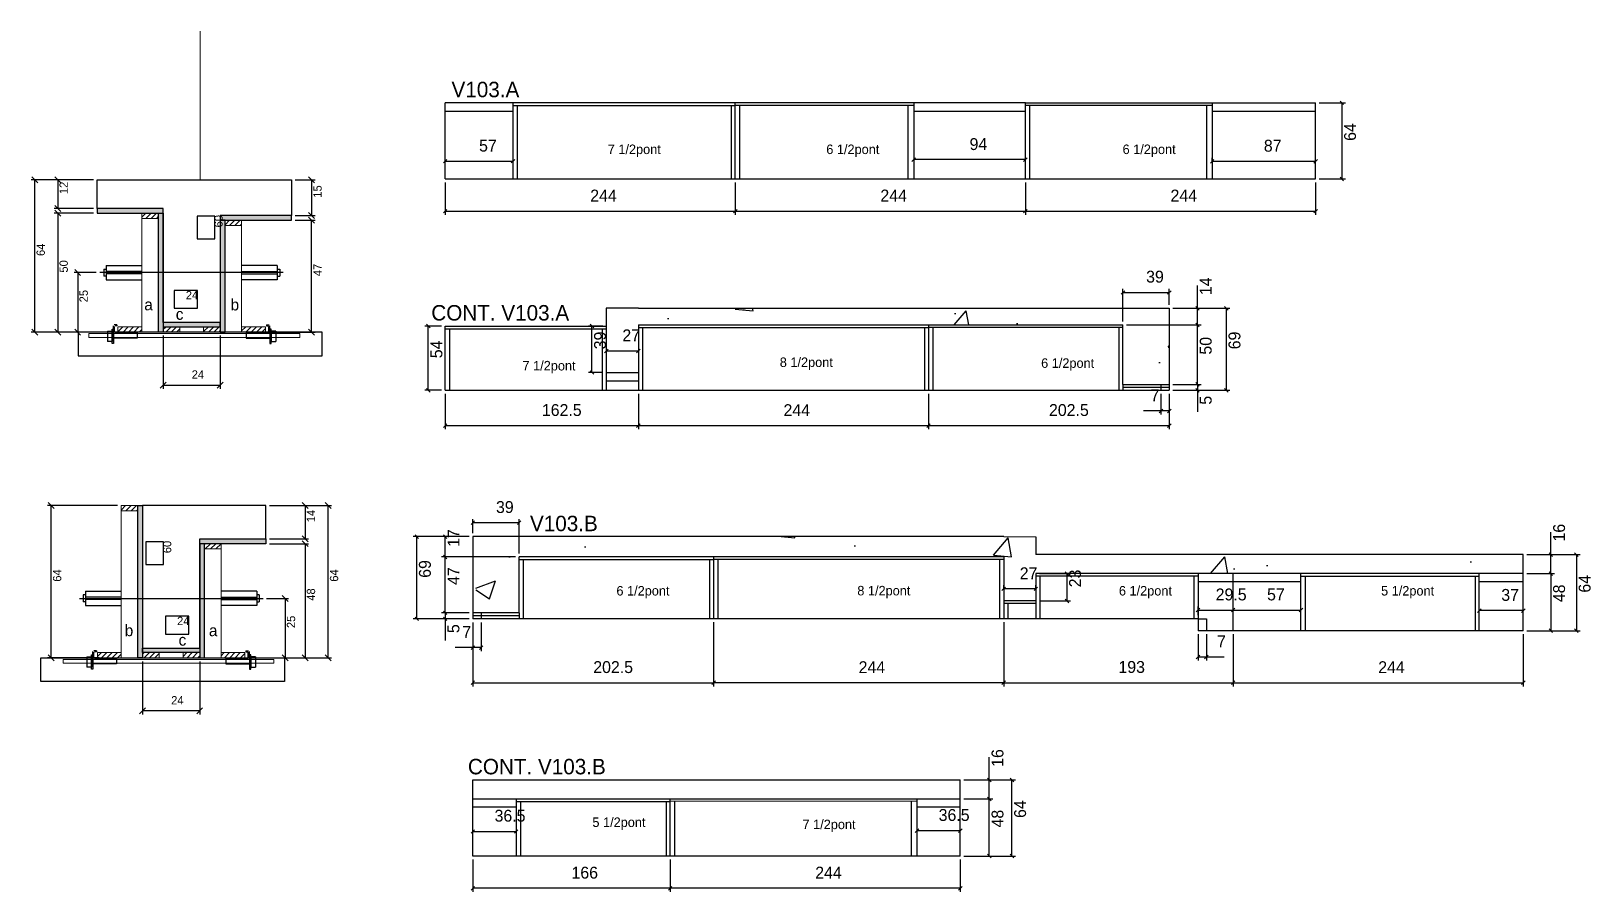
# Model space of a CAD drawing. Header units: metres. Extents: x 127 to 1438, y 15049 to 15773.
import ezdxf

# ---------------------------------------------------------------- set-up
doc = ezdxf.new("R2010")
doc.units = ezdxf.units.M
for name, color, linetype in [('00 - FELIPE', 7, 'Continuous'), ('barrote', 7, 'Continuous'), ('CONCRETO', 7, 'Continuous'), ('COTA', 7, 'Continuous'), ('Cota Seção (2x)', 7, 'Continuous'), ('detalhes', 7, 'Continuous'), ('Hachura', 7, 'Continuous'), ('Madeira', 7, 'Continuous'), ('Painéis', 7, 'Continuous'), ('presilha', 7, 'Continuous'), ('SARR_2.2x7', 7, 'Continuous'), ('SARR_3.5x7', 7, 'Continuous'), ('SARR_EDITAR', 7, 'Continuous'), ('SCO-___-LAJ', 7, 'Continuous'), ('TENSOR', 7, 'Continuous'), ('texto', 7, 'Continuous'), ('Texto Seção', 7, 'Continuous')]:
    doc.layers.add(name, color=color, linetype=linetype)

msp = doc.modelspace()

# ---------------------------------------------------------------- hatches: boundary and pattern name
at = {"layer": 'COTA'}
h = msp.add_hatch(dxfattribs=at)
h.set_pattern_fill('AR-CONC')
h.paths.add_polyline_path([(610.4, 15539.8), (610.4, 15485.8), (637.4, 15485.8), (637.4, 15525.8), (1044.9, 15525.8), (1044.9, 15475.8), (1083.9, 15475.8), (1083.9, 15539.8), (637.4, 15539.8), (610.4, 15539.8)])
h = msp.add_hatch(dxfattribs=at)
h.set_pattern_fill('AR-CONC')
h.paths.add_polyline_path([(539.6, 15330.6), (944.6, 15330.6), (944.6, 15293.6), (971.6, 15293.6), (971.6, 15316.6), (1381.6, 15316.6), (1381.6, 15332.6), (971.6, 15332.6), (971.6, 15347.6), (944.6, 15347.7), (500.6, 15347.7), (500.6, 15283.6), (539.6, 15283.6), (539.6, 15330.6)])
at = {"layer": 'Hachura'}
h = msp.add_hatch(color=7, dxfattribs=at)
h.dxf.hatch_style = 1
h.paths.add_polyline_path([(237.7, 15619.8), (237.7, 15623.8), (182.1, 15623.8), (182.1, 15619.8), (237.7, 15619.8)])
h = msp.add_hatch(dxfattribs=at)
h.set_pattern_fill('ANSI31')
h.paths.add_polyline_path([(233.7, 15615.4), (233.7, 15619.8), (219.7, 15619.8), (219.7, 15615.4), (233.7, 15615.4)])
h = msp.add_hatch(color=7, dxfattribs=at)
h.dxf.hatch_style = 1
h.paths.add_polyline_path([(233.7, 15619.8), (237.7, 15619.8), (237.7, 15519.8), (233.7, 15519.8), (233.7, 15619.8)])
h = msp.add_hatch(color=7, dxfattribs=at)
h.dxf.hatch_style = 1
h.paths.add_polyline_path([(345.7, 15613.8), (345.7, 15617.8), (285.7, 15617.8), (285.7, 15613.8), (345.7, 15613.8)])
h = msp.add_hatch(color=7, dxfattribs=at)
h.dxf.hatch_style = 1
h.paths.add_polyline_path([(289.7, 15613.8), (285.7, 15613.8), (285.7, 15519.8), (289.7, 15519.8), (289.7, 15613.8)])
h = msp.add_hatch(dxfattribs=at)
h.set_pattern_fill('ANSI31')
h.paths.add_polyline_path([(289.7, 15609.4), (289.7, 15613.8), (303.7, 15613.8), (303.7, 15609.4), (289.7, 15609.4)])
h = msp.add_hatch(dxfattribs=at)
h.set_pattern_fill('ANSI31')
h.paths.add_polyline_path([(199.7, 15519.8), (199.7, 15524.2), (219.7, 15524.2), (219.7, 15519.8), (199.7, 15519.8)])
h = msp.add_hatch(color=7, dxfattribs=at)
h.dxf.hatch_style = 1
h.paths.add_polyline_path([(285.7, 15524.2), (285.7, 15527.8), (237.7, 15527.8), (237.7, 15524.2), (285.7, 15524.2)])
h = msp.add_hatch(dxfattribs=at)
h.set_pattern_fill('ANSI31')
h.paths.add_polyline_path([(237.7, 15519.8), (237.7, 15524.2), (251.7, 15524.2), (251.7, 15519.8), (237.7, 15519.8)])
h = msp.add_hatch(dxfattribs=at)
h.set_pattern_fill('ANSI31')
h.paths.add_polyline_path([(285.7, 15519.8), (285.7, 15524.2), (271.7, 15524.2), (271.7, 15519.8), (285.7, 15519.8)])
h = msp.add_hatch(dxfattribs=at)
h.set_pattern_fill('ANSI31')
h.paths.add_polyline_path([(323.7, 15519.8), (323.7, 15524.2), (303.7, 15524.2), (303.7, 15519.8), (323.7, 15519.8)])
h = msp.add_hatch(dxfattribs=at)
h.set_pattern_fill('ANSI31')
h.paths.add_polyline_path([(216.4, 15369.4), (216.4, 15373.8), (202.4, 15373.8), (202.4, 15369.4), (216.4, 15369.4)])
h = msp.add_hatch(color=7, dxfattribs=at)
h.dxf.hatch_style = 1
h.paths.add_polyline_path([(216.4, 15373.8), (220.4, 15373.8), (220.4, 15245.8), (216.4, 15245.8), (216.4, 15373.8)])
h = msp.add_hatch(color=7, dxfattribs=at)
h.dxf.hatch_style = 1
h.paths.add_polyline_path([(272.4, 15345.8), (268.4, 15345.8), (268.4, 15245.8), (272.4, 15245.8), (272.4, 15345.8)])
h = msp.add_hatch(color=7, dxfattribs=at)
h.dxf.hatch_style = 1
h.paths.add_polyline_path([(268.4, 15341.8), (268.4, 15345.8), (324, 15345.8), (324, 15341.8), (268.4, 15341.8)])
h = msp.add_hatch(dxfattribs=at)
h.set_pattern_fill('ANSI31')
h.paths.add_polyline_path([(272.4, 15337.4), (272.4, 15341.8), (286.4, 15341.8), (286.4, 15337.4), (272.4, 15337.4)])
h = msp.add_hatch(dxfattribs=at)
h.set_pattern_fill('ANSI31')
h.paths.add_polyline_path([(182.4, 15245.8), (182.4, 15250.2), (202.4, 15250.2), (202.4, 15245.8), (182.4, 15245.8)])
h = msp.add_hatch(color=7, dxfattribs=at)
h.dxf.hatch_style = 1
h.paths.add_polyline_path([(220.4, 15250.2), (220.4, 15253.8), (268.4, 15253.8), (268.4, 15250.2), (220.4, 15250.2)])
h = msp.add_hatch(dxfattribs=at)
h.set_pattern_fill('ANSI31')
h.paths.add_polyline_path([(220.4, 15245.8), (220.4, 15250.2), (234.4, 15250.2), (234.4, 15245.8), (220.4, 15245.8)])
h = msp.add_hatch(dxfattribs=at)
h.set_pattern_fill('ANSI31')
h.paths.add_polyline_path([(268.4, 15245.8), (268.4, 15250.2), (254.4, 15250.2), (254.4, 15245.8), (268.4, 15245.8)])
h = msp.add_hatch(dxfattribs=at)
h.set_pattern_fill('ANSI31')
h.paths.add_polyline_path([(306.4, 15245.8), (306.4, 15250.2), (286.4, 15250.2), (286.4, 15245.8), (306.4, 15245.8)])

# ---------------------------------------------------------------- linework, layer by layer
at = {"color": 7, "lineweight": 25}
for p, q in [((187.7, 15572.8), (187.7, 15566.8)), ((187.7, 15572.8), (189.7, 15572.8)), ((189.7, 15575.8), (189.7, 15563.8)), ((189.7, 15575.8), (219.7, 15575.8)), ((219.7, 15570.8), (189.7, 15570.8)), ((333.7, 15575.8), (303.7, 15575.8)), ((303.7, 15570.8), (333.7, 15570.8)), ((333.7, 15575.8), (333.7, 15563.8)), ((333.7, 15572.8), (335.7, 15572.8)), ((335.7, 15572.8), (335.7, 15566.8)), ((189.7, 15566.8), (187.7, 15566.8)), ((219.7, 15568.8), (189.7, 15568.8)), ((189.7, 15563.8), (219.7, 15563.8)), ((303.7, 15568.8), (333.7, 15568.8)), ((333.7, 15563.8), (303.7, 15563.8)), ((333.7, 15566.8), (335.7, 15566.8)), ((170.4, 15298.8), (170.4, 15292.8)), ((172.4, 15298.8), (170.4, 15298.8)), ((172.4, 15301.8), (172.4, 15289.8)), ((172.4, 15301.8), (202.4, 15301.8)), ((202.4, 15296.8), (172.4, 15296.8)), ((202.4, 15294.8), (172.4, 15294.8)), ((316.4, 15301.8), (286.4, 15301.8)), ((286.4, 15296.8), (316.4, 15296.8)), ((286.4, 15294.8), (316.4, 15294.8)), ((316.4, 15301.8), (316.4, 15289.8)), ((318.4, 15298.8), (316.4, 15298.8)), ((318.4, 15298.8), (318.4, 15292.8)), ((172.4, 15292.8), (170.4, 15292.8)), ((172.4, 15289.8), (202.4, 15289.8)), ((316.4, 15289.8), (286.4, 15289.8)), ((316.4, 15292.8), (318.4, 15292.8))]:
    msp.add_line(p, q, dxfattribs=at)
at = {"layer": '00 - FELIPE', "color": 0, "lineweight": 25}
for p, q in [((1109.6, 15287.5), (1106.6, 15284.5)), ((1136.1, 15284.5), (1139.1, 15287.5)), ((1139.1, 15287.5), (1136.1, 15284.5)), ((1193.1, 15284.5), (1196.1, 15287.5))]:
    msp.add_line(p, q, dxfattribs=at)
at = {"layer": '00 - FELIPE', "color": 4, "lineweight": 25}
for p, q in [((1108.1, 15281.7), (1108.1, 15289)), ((1108.1, 15286), (1137.6, 15286)), ((1137.6, 15281.7), (1137.6, 15289)), ((1137.6, 15286), (1194.6, 15286))]:
    msp.add_line(p, q, dxfattribs=at)
at = {"layer": 'barrote', "color": 251, "lineweight": 25}
for points in [[(166.2, 15499.8), (371.4, 15499.8), (371.4, 15519.8), (166.2, 15519.8)], [(339.8, 15225.8), (134.7, 15225.8), (134.7, 15245.8), (339.8, 15245.8)]]:
    msp.add_lwpolyline(points, close=True, dxfattribs=at)
at = {"layer": 'CONCRETO', "color": 251, "lineweight": 25}
for points in [[(182.1, 15623.8), (182.1, 15647.8), (345.7, 15647.8), (345.7, 15617.8), (285.7, 15617.8), (285.7, 15527.8), (237.7, 15527.8), (237.7, 15623.8)], [(324, 15345.8), (324, 15373.8), (220.4, 15373.8), (220.4, 15345.8), (220.4, 15345.8), (220.4, 15253.8), (268.4, 15253.8), (268.4, 15345.8)]]:
    msp.add_lwpolyline(points, close=True, dxfattribs=at)
at = {"layer": 'COTA', "color": 0, "lineweight": 25}
for p, q in [((1230.5, 15711.1), (1227.5, 15714.1)), ((476.4, 15665), (473.4, 15662)), ((530.4, 15662), (533.4, 15665)), ((870.4, 15666.3), (867.4, 15663.3)), ((961.4, 15663.3), (964.4, 15666.3)), ((1121.4, 15664.9), (1118.4, 15661.9)), ((1205.4, 15661.9), (1208.4, 15664.9)), ((1227.5, 15650.1), (1230.5, 15647.1)), ((476.4, 15623), (473.4, 15620)), ((717.4, 15620), (720.4, 15623)), ((720.4, 15623), (717.4, 15620)), ((961.4, 15620), (964.4, 15623)), ((964.4, 15623), (961.4, 15620)), ((1205.4, 15620), (1208.4, 15623)), ((1046.4, 15554.6), (1043.4, 15551.6)), ((1082.4, 15551.6), (1085.4, 15554.6)), ((1109.1, 15538.3), (1106.1, 15541.3)), ((1133.4, 15538.3), (1130.4, 15541.3)), ((462.2, 15523.3), (459.2, 15526.3)), ((599.8, 15523.3), (596.8, 15526.3)), ((1109.1, 15524.3), (1106.1, 15527.3)), ((1106.1, 15527.3), (1109.1, 15524.3)), ((611.9, 15505.4), (608.9, 15502.4)), ((635.9, 15502.4), (638.9, 15505.4)), ((596.8, 15487.3), (599.8, 15484.3)), ((459.2, 15472.3), (462.2, 15469.3)), ((1106.1, 15477.3), (1109.1, 15474.3)), ((1106.1, 15477.3), (1109.1, 15474.3)), ((1109.1, 15469.3), (1106.1, 15472.3)), ((1130.4, 15472.3), (1133.4, 15469.3)), ((1078.4, 15454.9), (1075.4, 15451.9)), ((1082.4, 15451.9), (1085.4, 15454.9)), ((476.4, 15442.6), (473.4, 15439.6)), ((635.9, 15439.6), (638.9, 15442.6)), ((638.9, 15442.6), (635.9, 15439.6)), ((879.9, 15439.6), (882.9, 15442.6)), ((882.9, 15442.6), (879.9, 15439.6)), ((1082.4, 15439.6), (1085.4, 15442.6)), ((499.6, 15360.9), (496.6, 15357.9)), ((535.6, 15357.9), (538.6, 15360.9)), ((452.5, 15346.2), (449.5, 15349.2)), ((476.4, 15346.2), (473.4, 15349.2)), ((1406.3, 15331.1), (1403.3, 15334.1)), ((1427.8, 15331.1), (1424.8, 15334.1)), ((476.4, 15329.1), (473.4, 15332.1)), ((473.4, 15332.1), (476.4, 15329.1)), ((999.4, 15315.1), (996.4, 15318.1)), ((1406.3, 15315.1), (1403.3, 15318.1)), ((1403.3, 15318.1), (1406.3, 15315.1)), ((946.1, 15305.3), (943.1, 15302.3)), ((970.1, 15302.3), (973.1, 15305.3)), ((996.4, 15295.1), (999.4, 15292.1)), ((473.4, 15285.1), (476.4, 15282.1)), ((473.4, 15285.1), (476.4, 15282.1)), ((1346.1, 15287), (1343.1, 15284)), ((1380.1, 15284), (1383.1, 15287)), ((449.5, 15280.1), (452.5, 15277.1)), ((476.4, 15277.1), (473.4, 15280.1)), ((1403.3, 15270.1), (1406.3, 15267.1)), ((1424.8, 15270.1), (1427.8, 15267.1)), ((499.6, 15255.9), (496.6, 15252.9)), ((503.6, 15252.9), (506.6, 15255.9)), ((1109.6, 15248), (1106.6, 15245)), ((1113.6, 15245), (1116.6, 15248)), ((499.6, 15226.3), (496.6, 15223.3)), ((702.1, 15226.3), (699.1, 15223.3)), ((699.1, 15223.3), (702.1, 15226.3)), ((946.1, 15226.3), (943.1, 15223.3)), ((943.1, 15223.3), (946.1, 15226.3)), ((1136.1, 15223.3), (1139.1, 15226.3)), ((1139.1, 15226.3), (1136.1, 15223.3)), ((1380.1, 15223.3), (1383.1, 15226.3)), ((934, 15141.6), (931, 15144.6)), ((953, 15141.6), (950, 15144.6)), ((934, 15125.6), (931, 15128.6)), ((931, 15128.6), (934, 15125.6)), ((499.6, 15101.2), (496.6, 15098.2)), ((533.1, 15098.2), (536.1, 15101.2)), ((873.1, 15101.9), (870.1, 15098.9)), ((906.6, 15098.9), (909.6, 15101.9)), ((931, 15080.6), (934, 15077.6)), ((950, 15080.6), (953, 15077.6)), ((499.6, 15053.5), (496.6, 15050.5)), ((665.6, 15053.5), (662.6, 15050.5)), ((662.6, 15050.5), (665.6, 15053.5)), ((906.6, 15050.5), (909.6, 15053.5))]:
    msp.add_line(p, q, dxfattribs=at)
at = {"layer": 'COTA', "color": 4, "lineweight": 25}
for p, q in [((868.9, 15710), (868.9, 15661.8)), ((1209.9, 15712.6), (1232, 15712.6)), ((1229, 15712.6), (1229, 15648.6)), ((474.9, 15663.5), (531.9, 15663.5)), ((962.9, 15664.8), (868.9, 15664.8)), ((1119.9, 15663.1), (1119.9, 15666.4)), ((1119.9, 15663.4), (1206.9, 15663.4)), ((1206.9, 15663.1), (1206.9, 15666.4)), ((1209.9, 15648.6), (1232, 15648.6)), ((179.1, 15647.8), (126.7, 15647.8)), ((129.7, 15519.8), (129.7, 15647.8)), ((179.1, 15647.8), (146, 15647.8)), ((149, 15647.8), (149, 15623.8)), ((348.7, 15647.8), (365.5, 15647.8)), ((362.5, 15647.8), (362.5, 15617.8)), ((474.9, 15645.6), (474.9, 15618.5)), ((718.9, 15645.6), (718.9, 15618.5)), ((718.9, 15645.6), (718.9, 15618.5)), ((962.9, 15645.6), (962.9, 15618.5)), ((962.9, 15645.6), (962.9, 15618.5)), ((1206.9, 15645.6), (1206.9, 15618.5)), ((179.1, 15623.8), (146, 15623.8)), ((179.1, 15619.8), (146, 15619.8)), ((149, 15619.8), (149, 15519.8)), ((348.7, 15617.8), (365.5, 15617.8)), ((348.7, 15613.8), (365.5, 15613.8)), ((362.5, 15519.8), (362.5, 15613.8)), ((474.9, 15621.5), (718.9, 15621.5)), ((718.9, 15621.5), (962.9, 15621.5)), ((962.9, 15621.5), (1206.9, 15621.5)), ((181.4, 15569.8), (162.8, 15569.8)), ((165.8, 15569.8), (165.8, 15519.8)), ((1107.6, 15539.8), (1107.6, 15558.9)), ((1044.9, 15528.8), (1044.9, 15556.1)), ((1044.9, 15553.1), (1083.9, 15553.1)), ((1083.9, 15542.8), (1083.9, 15556.1)), ((1086.9, 15539.8), (1134.9, 15539.8)), ((1086.9, 15539.8), (1110.6, 15539.8)), ((1107.6, 15525.8), (1107.6, 15539.8)), ((1131.9, 15470.8), (1131.9, 15539.8)), ((201.1, 15519.8), (126.7, 15519.8)), ((201.1, 15519.8), (146, 15519.8)), ((181.4, 15519.8), (162.8, 15519.8)), ((322.3, 15519.8), (365.5, 15519.8)), ((471.9, 15524.8), (457.7, 15524.8)), ((460.7, 15470.8), (460.7, 15524.8)), ((607.4, 15524.8), (595.3, 15524.8)), ((598.3, 15485.8), (598.3, 15524.8)), ((1047.9, 15525.8), (1110.6, 15525.8)), ((1047.9, 15525.8), (1110.6, 15525.8)), ((1107.6, 15475.8), (1107.6, 15525.8)), ((237.7, 15516.8), (237.7, 15472.1)), ((285.7, 15516.8), (285.7, 15472.1)), ((610.4, 15503.9), (637.4, 15503.9)), ((610.4, 15502.3), (610.4, 15500.9)), ((637.4, 15502.3), (637.4, 15500.9)), ((607.4, 15485.8), (595.3, 15485.8)), ((1107.6, 15475.8), (1107.6, 15478.8)), ((237.7, 15475.1), (285.7, 15475.1)), ((471.9, 15470.8), (457.7, 15470.8)), ((474.9, 15467.8), (474.9, 15438.1)), ((637.4, 15467.8), (637.4, 15438.1)), ((637.4, 15467.8), (637.4, 15438.1)), ((881.4, 15467.8), (881.4, 15438.1)), ((881.4, 15467.8), (881.4, 15438.1)), ((1076.9, 15467.8), (1076.9, 15450.4)), ((1083.9, 15467.8), (1083.9, 15438.1)), ((1083.9, 15467.8), (1083.9, 15450.4)), ((1086.9, 15475.8), (1110.6, 15475.8)), ((1086.9, 15475.8), (1110.6, 15475.8)), ((1086.9, 15470.8), (1110.6, 15470.8)), ((1086.9, 15470.8), (1134.9, 15470.8)), ((1107.6, 15475.8), (1107.6, 15470.8)), ((1107.6, 15470.8), (1107.6, 15452.7)), ((1076.9, 15453.4), (1062.2, 15453.4)), ((1083.9, 15453.4), (1076.9, 15453.4)), ((474.9, 15441.1), (637.4, 15441.1)), ((637.4, 15441.1), (881.4, 15441.1)), ((881.4, 15441.1), (1083.9, 15441.1)), ((199.4, 15373.8), (140.5, 15373.8)), ((143.5, 15245.8), (143.5, 15373.8)), ((327, 15373.8), (379.4, 15373.8)), ((327, 15373.8), (360, 15373.8)), ((357, 15373.8), (357, 15345.8)), ((376.4, 15245.8), (376.4, 15373.8)), ((498.1, 15350.7), (498.1, 15362.4)), ((537.1, 15333.6), (537.1, 15362.4)), ((495.1, 15347.7), (448, 15347.7)), ((451, 15278.6), (451, 15347.7)), ((495.1, 15347.7), (471.9, 15347.7)), ((474.9, 15330.6), (474.9, 15347.7)), ((537.1, 15359.4), (498.1, 15359.4)), ((1404.8, 15332.6), (1404.8, 15351.6)), ((327, 15345.8), (360, 15345.8)), ((327, 15341.8), (360, 15341.8)), ((357, 15341.8), (357, 15245.8)), ((534.1, 15330.6), (471.9, 15330.6)), ((534.1, 15330.6), (471.9, 15330.6)), ((474.9, 15283.6), (474.9, 15330.6)), ((1384.6, 15332.6), (1407.8, 15332.6)), ((1384.6, 15332.6), (1429.3, 15332.6)), ((1404.8, 15316.6), (1404.8, 15332.6)), ((1426.3, 15332.6), (1426.3, 15268.6)), ((974.6, 15316.6), (1000.9, 15316.6)), ((997.9, 15293.6), (997.9, 15316.6)), ((1384.6, 15316.6), (1407.8, 15316.6)), ((1384.6, 15316.6), (1407.8, 15316.6)), ((1404.8, 15316.6), (1404.8, 15268.6)), ((324.7, 15295.8), (343.2, 15295.8)), ((340.2, 15295.8), (340.2, 15245.8)), ((944.6, 15303.3), (944.6, 15306.8)), ((971.6, 15303.8), (944.6, 15303.8)), ((971.6, 15303.3), (971.6, 15306.8)), ((495.1, 15283.6), (471.9, 15283.6)), ((495.1, 15283.6), (471.9, 15283.6)), ((474.9, 15283.6), (474.9, 15286.6)), ((474.9, 15283.6), (474.9, 15278.6)), ((974.6, 15293.6), (1000.9, 15293.6)), ((1381.6, 15285.5), (1344.6, 15285.5)), ((495.1, 15278.6), (448, 15278.6)), ((495.1, 15278.6), (471.9, 15278.6)), ((474.9, 15278.6), (474.9, 15260.5)), ((498.1, 15275.6), (498.1, 15221.8)), ((498.1, 15275.6), (498.1, 15251.4)), ((505.1, 15275.6), (505.1, 15251.4)), ((700.6, 15275.7), (700.6, 15221.8)), ((700.6, 15275.6), (700.6, 15221.8)), ((944.6, 15275.7), (944.6, 15221.8)), ((944.6, 15275.7), (944.6, 15221.8)), ((1384.6, 15268.6), (1407.8, 15268.6)), ((1384.6, 15268.6), (1429.3, 15268.6)), ((1108.1, 15265.6), (1108.1, 15243.5)), ((1115.1, 15265.6), (1115.1, 15243.5)), ((1137.6, 15265.6), (1137.6, 15221.8)), ((1137.6, 15265.6), (1137.6, 15221.8)), ((1381.6, 15265.6), (1381.6, 15221.8)), ((183.8, 15245.8), (140.5, 15245.8)), ((220.4, 15242.8), (220.4, 15198.1)), ((268.4, 15242.8), (268.4, 15198.1)), ((305, 15245.8), (379.4, 15245.8)), ((305, 15245.8), (360, 15245.8)), ((324.7, 15245.8), (343.2, 15245.8)), ((498.1, 15254.4), (483.4, 15254.4)), ((505.1, 15254.4), (498.1, 15254.4)), ((1108.1, 15246.5), (1115.1, 15246.5)), ((1115.1, 15246.5), (1129.9, 15246.5)), ((498.1, 15224.8), (700.6, 15224.8)), ((944.6, 15224.8), (700.6, 15224.8)), ((944.6, 15224.8), (1137.6, 15224.8)), ((1137.6, 15224.8), (1381.6, 15224.8)), ((268.4, 15201.1), (220.4, 15201.1)), ((932.5, 15143.1), (932.5, 15162.1)), ((911.1, 15143.1), (935.5, 15143.1)), ((911.1, 15143.1), (954.5, 15143.1)), ((932.5, 15127.1), (932.5, 15143.1)), ((951.5, 15079.1), (951.5, 15143.1)), ((911.1, 15127.1), (935.5, 15127.1)), ((911.1, 15127.1), (935.5, 15127.1)), ((932.5, 15079.1), (932.5, 15127.1)), ((498.1, 15099.7), (534.6, 15099.7)), ((908.1, 15100.4), (871.6, 15100.4)), ((498.1, 15076.1), (498.1, 15049)), ((664.1, 15076.1), (664.1, 15049)), ((664.1, 15076.1), (664.1, 15049)), ((908.1, 15076.1), (908.1, 15049)), ((911.1, 15079.1), (935.5, 15079.1)), ((911.1, 15079.1), (954.5, 15079.1)), ((664.1, 15052), (498.1, 15052)), ((908.1, 15052), (664.1, 15052))]:
    msp.add_line(p, q, dxfattribs=at)
at = {"layer": 'COTA', "color": 241, "lineweight": 25}
for p, q in [((637.4, 15539.8), (610.4, 15539.8)), ((610.4, 15539.8), (610.4, 15524.8)), ((637.4, 15539.8), (1083.9, 15539.8)), ((1083.9, 15539.8), (1083.9, 15475.8)), ((498.1, 15347.7), (498.1, 15283.6)), ((944.6, 15347.7), (498.1, 15347.7)), ((944.6, 15347.7), (971.6, 15347.6)), ((971.6, 15347.6), (971.6, 15332.6)), ((1381.6, 15332.6), (971.6, 15332.6)), ((1381.6, 15316.6), (1381.6, 15332.6)), ((498.1, 15127.1), (498.1, 15143.1)), ((498.1, 15143.1), (908.1, 15143.1)), ((908.1, 15127.1), (908.1, 15143.1))]:
    msp.add_line(p, q, dxfattribs=at)
at = {"layer": 'COTA', "color": 0, "lineweight": 25}
for points in [[(132.2, 15645.3), (127.2, 15650.3)], [(151.5, 15645.3), (146.5, 15650.3)], [(365, 15645.3), (360, 15650.3)], [(146.5, 15626.3), (151.5, 15621.3)], [(151.5, 15617.3), (146.5, 15622.3)], [(360, 15620.3), (365, 15615.3)], [(365, 15611.3), (360, 15616.3)], [(168.3, 15567.3), (163.3, 15572.3)], [(127.2, 15522.3), (132.2, 15517.3)], [(146.5, 15522.3), (151.5, 15517.3)], [(163.3, 15522.3), (168.3, 15517.3)], [(360, 15522.3), (365, 15517.3)], [(240.2, 15477.6), (235.2, 15472.6)], [(283.2, 15472.6), (288.2, 15477.6)], [(146, 15371.3), (141, 15376.3)], [(359.5, 15371.3), (354.5, 15376.3)], [(378.9, 15371.3), (373.9, 15376.3)], [(354.5, 15348.3), (359.5, 15343.3)], [(359.5, 15339.3), (354.5, 15344.3)], [(342.7, 15293.3), (337.7, 15298.3)], [(141, 15248.3), (146, 15243.3)], [(337.7, 15248.3), (342.7, 15243.3)], [(354.5, 15248.3), (359.5, 15243.3)], [(373.9, 15248.3), (378.9, 15243.3)], [(222.9, 15203.6), (217.9, 15198.6)], [(265.9, 15198.6), (270.9, 15203.6)]]:
    msp.add_lwpolyline(points, dxfattribs=at)
at = {"layer": 'Cota Seção (2x)', "color": 180, "lineweight": 25}
for p, q in [((281.2, 15617.3), (266.2, 15617.3)), ((266.2, 15617.3), (266.2, 15598.3)), ((281.2, 15598.3), (281.2, 15617.3)), ((266.2, 15598.3), (281.2, 15598.3)), ((266.5, 15554.8), (246.8, 15554.8)), ((246.8, 15554.8), (246.8, 15539.8)), ((266.5, 15539.8), (266.5, 15554.8)), ((246.8, 15539.8), (266.5, 15539.8)), ((238, 15343.3), (223, 15343.3)), ((223, 15343.3), (223, 15324.3)), ((238, 15324.3), (238, 15343.3)), ((223, 15324.3), (238, 15324.3)), ((259.2, 15280.8), (239.6, 15280.8)), ((239.6, 15280.8), (239.6, 15265.8)), ((259.2, 15265.8), (259.2, 15280.8)), ((239.6, 15265.8), (259.2, 15265.8))]:
    msp.add_line(p, q, dxfattribs=at)
at = {"layer": 'Madeira', "color": 126, "lineweight": 18}
for points in [[(233.7, 15615.4), (233.7, 15619.8), (219.7, 15619.8), (219.7, 15615.4)], [(233.7, 15619.8), (219.7, 15619.8), (219.7, 15519.8), (233.7, 15519.8)], [(289.7, 15609.4), (289.7, 15613.8), (303.7, 15613.8), (303.7, 15609.4)], [(289.7, 15613.8), (303.7, 15613.8), (303.7, 15519.8), (289.7, 15519.8)], [(199.7, 15519.8), (199.7, 15524.2), (219.7, 15524.2), (219.7, 15519.8)], [(237.7, 15519.8), (237.7, 15524.2), (251.7, 15524.2), (251.7, 15519.8)], [(285.7, 15519.8), (285.7, 15524.2), (271.7, 15524.2), (271.7, 15519.8)], [(323.7, 15519.8), (323.7, 15524.2), (303.7, 15524.2), (303.7, 15519.8)], [(216.4, 15369.4), (216.4, 15373.8), (202.4, 15373.8), (202.4, 15369.4)], [(216.4, 15373.8), (202.4, 15373.8), (202.4, 15245.8), (216.4, 15245.8)], [(272.4, 15337.4), (272.4, 15341.8), (286.4, 15341.8), (286.4, 15337.4)], [(272.4, 15341.8), (286.4, 15341.8), (286.4, 15245.8), (272.4, 15245.8)], [(182.4, 15245.8), (182.4, 15250.2), (202.4, 15250.2), (202.4, 15245.8)], [(220.4, 15245.8), (220.4, 15250.2), (234.4, 15250.2), (234.4, 15245.8)], [(268.4, 15245.8), (268.4, 15250.2), (254.4, 15250.2), (254.4, 15245.8)], [(306.4, 15245.8), (306.4, 15250.2), (286.4, 15250.2), (286.4, 15245.8)]]:
    msp.add_lwpolyline(points, close=True, dxfattribs=at)
at = {"layer": 'Painéis', "color": 200, "lineweight": 25}
for p, q in [((474.9, 15648.6), (474.9, 15712.6)), ((962.9, 15712.6), (474.9, 15712.6)), ((718.9, 15648.6), (718.9, 15712.6)), ((962.9, 15648.6), (962.9, 15712.6)), ((962.9, 15648.6), (962.9, 15712.6)), ((962.9, 15712.6), (1206.9, 15712.6)), ((1206.9, 15648.6), (1206.9, 15712.6)), ((474.9, 15648.6), (962.9, 15648.6)), ((962.9, 15648.6), (1206.9, 15648.6)), ((474.9, 15524.8), (610.4, 15524.8)), ((474.9, 15470.8), (474.9, 15524.8)), ((610.4, 15524.8), (610.4, 15485.8)), ((637.4, 15525.8), (637.4, 15470.8)), ((637.4, 15525.8), (1044.9, 15525.8)), ((881.4, 15525.8), (881.4, 15470.8)), ((1044.9, 15475.8), (1044.9, 15525.8)), ((610.4, 15485.8), (637.4, 15485.8)), ((474.9, 15470.8), (637.4, 15470.8)), ((637.4, 15470.8), (1083.9, 15470.8)), ((1044.9, 15475.8), (1083.9, 15475.8)), ((1083.9, 15475.8), (1083.9, 15470.8)), ((944.6, 15330.6), (537.1, 15330.6)), ((537.1, 15283.6), (537.1, 15330.6)), ((700.6, 15330.6), (700.6, 15278.7)), ((944.6, 15330.6), (944.6, 15278.7)), ((1381.6, 15316.6), (971.6, 15316.6)), ((971.6, 15316.6), (971.6, 15293.6)), ((1137.6, 15268.6), (1137.6, 15316.6)), ((1381.6, 15268.6), (1381.6, 15316.6)), ((498.1, 15283.6), (498.1, 15278.6)), ((537.1, 15283.6), (498.1, 15283.6)), ((971.6, 15293.6), (944.6, 15293.6)), ((944.6, 15278.7), (498.1, 15278.6)), ((1108.1, 15278.7), (944.6, 15278.7)), ((1108.1, 15278.7), (1108.1, 15268.6)), ((1381.6, 15268.6), (1108.1, 15268.6)), ((498.1, 15079.1), (498.1, 15127.1)), ((498.1, 15127.1), (908.1, 15127.1)), ((664.1, 15079.1), (664.1, 15127.1)), ((908.1, 15079.1), (908.1, 15127.1)), ((908.1, 15079.1), (498.1, 15079.1))]:
    msp.add_line(p, q, dxfattribs=at)
for points in [[(237.7, 15619.8), (237.7, 15623.8), (182.1, 15623.8), (182.1, 15619.8)], [(233.7, 15619.8), (237.7, 15619.8), (237.7, 15519.8), (233.7, 15519.8)], [(345.7, 15613.8), (345.7, 15617.8), (285.7, 15617.8), (285.7, 15613.8)], [(289.7, 15613.8), (285.7, 15613.8), (285.7, 15519.8), (289.7, 15519.8)], [(285.7, 15524.2), (285.7, 15527.8), (237.7, 15527.8), (237.7, 15524.2)], [(216.4, 15373.8), (220.4, 15373.8), (220.4, 15245.8), (216.4, 15245.8)], [(268.4, 15341.8), (268.4, 15345.8), (324, 15345.8), (324, 15341.8)], [(272.4, 15341.8), (268.4, 15341.8), (268.4, 15245.8), (272.4, 15245.8)], [(220.4, 15250.2), (220.4, 15253.8), (268.4, 15253.8), (268.4, 15250.2)]]:
    msp.add_lwpolyline(points, close=True, dxfattribs=at)
at = {"layer": 'presilha', "color": 1, "lineweight": 25}
for p, q in [((190.8, 15520.5), (194.8, 15520.5)), ((190.8, 15520.5), (190.8, 15511.9)), ((194.8, 15522.2), (195.8, 15522.2)), ((194.8, 15510.2), (194.8, 15522.2)), ((194.8, 15520.5), (194.8, 15511.9)), ((195.8, 15519), (195.8, 15525.1)), ((195.8, 15522.2), (195.8, 15510.2)), ((198.8, 15525.9), (196.6, 15525.9)), ((196.8, 15519.6), (196.8, 15524.5)), ((198.8, 15524.9), (197.2, 15524.9)), ((215.8, 15519.2), (197.2, 15519.2)), ((198.8, 15525.9), (198.8, 15524.9)), ((215.8, 15519.2), (215.8, 15514.6)), ((307.5, 15519.2), (307.5, 15514.6)), ((307.5, 15519.2), (326.2, 15519.2)), ((324.5, 15525.9), (324.5, 15524.9)), ((324.5, 15525.9), (326.8, 15525.9)), ((324.5, 15524.9), (326.2, 15524.9)), ((326.5, 15519.6), (326.5, 15524.5)), ((327.5, 15519), (327.5, 15525.1)), ((328.5, 15522.2), (327.5, 15522.2)), ((327.5, 15522.2), (327.5, 15510.2)), ((328.5, 15510.2), (328.5, 15522.2)), ((332.5, 15520.5), (328.5, 15520.5)), ((328.5, 15520.5), (328.5, 15511.9)), ((332.5, 15520.5), (332.5, 15511.9)), ((194.8, 15511.9), (190.8, 15511.9)), ((195.8, 15510.2), (194.8, 15510.2)), ((215.8, 15514.6), (195.8, 15514.6)), ((307.5, 15514.6), (327.5, 15514.6)), ((327.5, 15510.2), (328.5, 15510.2)), ((328.5, 15511.9), (332.5, 15511.9)), ((173.5, 15246.5), (177.5, 15246.5)), ((173.5, 15246.5), (173.5, 15237.8)), ((177.5, 15248.2), (178.5, 15248.2)), ((177.5, 15236.2), (177.5, 15248.2)), ((177.5, 15246.5), (177.5, 15237.8)), ((178.5, 15244.9), (178.5, 15251.1)), ((178.5, 15248.2), (178.5, 15236.2)), ((181.5, 15251.8), (179.3, 15251.8)), ((179.5, 15245.5), (179.5, 15250.5)), ((181.5, 15250.8), (179.9, 15250.8)), ((198.5, 15245.2), (179.9, 15245.2)), ((181.5, 15251.8), (181.5, 15250.8)), ((198.5, 15245.2), (198.5, 15240.6)), ((290.3, 15245.2), (290.3, 15240.6)), ((290.3, 15245.2), (308.9, 15245.2)), ((307.3, 15251.8), (307.3, 15250.8)), ((307.3, 15251.8), (309.5, 15251.8)), ((307.3, 15250.8), (308.9, 15250.8)), ((309.3, 15245.5), (309.3, 15250.5)), ((310.3, 15244.9), (310.3, 15251.1)), ((311.3, 15248.2), (310.3, 15248.2)), ((310.3, 15248.2), (310.3, 15236.2)), ((311.3, 15236.2), (311.3, 15248.2)), ((315.3, 15246.5), (311.3, 15246.5)), ((311.3, 15246.5), (311.3, 15237.8)), ((315.3, 15246.5), (315.3, 15237.8)), ((177.5, 15237.8), (173.5, 15237.8)), ((178.5, 15236.2), (177.5, 15236.2)), ((198.5, 15240.6), (178.5, 15240.6)), ((290.3, 15240.6), (310.3, 15240.6)), ((310.3, 15236.2), (311.3, 15236.2)), ((311.3, 15237.8), (315.3, 15237.8))]:
    msp.add_line(p, q, dxfattribs=at)
at = {"layer": 'SARR_2.2x7', "color": 40, "lineweight": 25}
for p, q in [((474.9, 15705.6), (531.9, 15705.6)), ((531.9, 15710.4), (718.9, 15710.4)), ((868.9, 15710.4), (718.9, 15710.4)), ((868.9, 15705.6), (962.9, 15705.6)), ((1119.9, 15710.4), (962.9, 15710.4)), ((1119.9, 15705.6), (1206.9, 15705.6)), ((474.9, 15522.6), (610.4, 15522.6)), ((637.4, 15523.6), (881.4, 15523.6)), ((1044.9, 15523.6), (881.4, 15523.6)), ((1044.9, 15523.6), (881.4, 15523.6)), ((610.4, 15478.8), (637.4, 15478.8)), ((1076.9, 15475.8), (1076.9, 15470.8)), ((537.1, 15328.4), (700.6, 15328.4)), ((944.6, 15328.4), (700.6, 15328.4)), ((1108.1, 15314.4), (971.6, 15314.4)), ((1194.6, 15309.6), (1108.1, 15309.6)), ((1194.6, 15314.4), (1344.6, 15314.4)), ((1381.6, 15309.6), (1344.6, 15309.6)), ((505.1, 15283.6), (505.1, 15278.6)), ((971.6, 15291.4), (944.6, 15291.4)), ((1108.1, 15278.7), (1115.1, 15278.7)), ((1115.1, 15278.7), (1115.1, 15268.6)), ((534.6, 15124.9), (664.1, 15124.9)), ((871.6, 15125.3), (664.1, 15124.9)), ((534.6, 15120.1), (498.1, 15120.1)), ((908.1, 15120.1), (871.6, 15120.1))]:
    msp.add_line(p, q, dxfattribs=at)
at = {"layer": 'SARR_3.5x7', "color": 81, "lineweight": 25}
for p, q in [((531.9, 15712.6), (531.9, 15648.6)), ((535.4, 15710.4), (535.4, 15648.6)), ((715.4, 15710.4), (715.4, 15648.6)), ((722.4, 15710.4), (722.4, 15648.6)), ((864.4, 15648.6), (864.4, 15710.4)), ((868.9, 15712.6), (868.9, 15648.6)), ((966.4, 15710.4), (966.4, 15648.6)), ((1115.4, 15648.6), (1115.4, 15710.4)), ((1119.9, 15712.6), (1119.9, 15648.6)), ((478.4, 15522.6), (478.4, 15470.8)), ((606.9, 15522.6), (606.9, 15470.8)), ((610.4, 15522.6), (610.4, 15470.8)), ((640.9, 15523.6), (640.9, 15470.8)), ((877.9, 15523.6), (877.9, 15470.8)), ((884.9, 15523.6), (884.9, 15470.8)), ((1041.4, 15523.6), (1041.4, 15470.8)), ((540.6, 15328.4), (540.6, 15278.6)), ((697.1, 15328.4), (697.1, 15278.6)), ((704.1, 15328.4), (704.1, 15278.6)), ((941.1, 15328.4), (941.1, 15278.6)), ((971.6, 15314.4), (971.6, 15278.7)), ((975.1, 15314.4), (975.1, 15278.7)), ((1104.6, 15314.4), (1104.6, 15278.7)), ((1108.1, 15316.6), (1108.1, 15278.7)), ((1194.6, 15268.6), (1194.6, 15316.6)), ((1198.1, 15314.4), (1198.1, 15268.6)), ((1341.1, 15314.4), (1341.1, 15268.6)), ((1344.6, 15268.6), (1344.6, 15316.6)), ((948.1, 15291.4), (948.1, 15278.7)), ((534.6, 15127.1), (534.6, 15079.1)), ((538.1, 15124.9), (538.1, 15079.1)), ((660.6, 15124.9), (660.6, 15079.1)), ((667.6, 15124.9), (667.6, 15079.1)), ((867.1, 15079.5), (867.1, 15125.3)), ((871.6, 15127.5), (871.6, 15079.5))]:
    msp.add_line(p, q, dxfattribs=at)
at = {"layer": 'SARR_EDITAR', "color": 141, "lineweight": 25}
for p, q in [((1044.9, 15475.8), (1044.9, 15470.8)), ((1044.9, 15473.3), (1083.9, 15473.3)), ((537.1, 15283.6), (537.1, 15278.6)), ((537.1, 15281.1), (498.1, 15281.1))]:
    msp.add_line(p, q, dxfattribs=at)
at = {"layer": 'SCO-___-LAJ', "color": 1, "lineweight": 0}
for points in [[(175.2, 15518.5), (352.5, 15518.5), (352.5, 15515.3), (175.2, 15515.3)], [(330.8, 15244.5), (153.5, 15244.5), (153.5, 15241.3), (330.8, 15241.3)]]:
    msp.add_lwpolyline(points, close=True, dxfattribs=at)
at = {"layer": 'TENSOR', "color": 3, "lineweight": 25}
for p, q in [((338.7, 15569.8), (184.4, 15569.8)), ((167.4, 15295.8), (321.7, 15295.8))]:
    msp.add_line(p, q, dxfattribs=at)
at = {"layer": 'Texto Seção', "color": 252, "lineweight": 15}
msp.add_line((268.9, 15647.8), (268.9, 15772.8), dxfattribs=at)

# ---------------------------------------------------------------- texts
at = {"layer": '00 - FELIPE', "color": 240, "lineweight": 25}
for s, p in [('29.5', (1122.9, 15294.1)), ('57', (1166.1, 15294.1))]:
    msp.add_text(s, height=10, dxfattribs=at).set_placement(p)
at = {"layer": 'COTA', "color": 240, "lineweight": 25}
for s, p in [('64', (1240.9, 15680.6)), ('14', (1119.5, 15550.9)), ('39', (610.1, 15505.3)), ('69', (1143.7, 15505.3)), ('54', (472.5, 15497.8)), ('50', (1119.5, 15500.8)), ('5', (1119.5, 15458.7)), ('17', (486.9, 15339.1)), ('16', (1416.7, 15343.6)), ('69', (462.8, 15313.1)), ('47', (486.9, 15307.1)), ('23', (1009.6, 15305.1)), ('64', (1438.2, 15300.6)), ('48', (1416.7, 15292.6)), ('5', (486.8, 15266.6)), ('16', (944.4, 15154.1)), ('64', (963.4, 15111.1)), ('48', (944.4, 15103.1))]:
    msp.add_text(s, height=10, rotation=90, dxfattribs=at).set_placement(p)
for s, p in [('57', (503.4, 15671.6)), ('94', (915.9, 15672.9)), ('87', (1163.4, 15671.5)), ('244', (596.9, 15629.6)), ('244', (840.9, 15629.6)), ('244', (1084.9, 15629.6)), ('39', (1064.4, 15561.4)), ('27', (623.9, 15512)), ('7', (1068.1, 15461.5)), ('162.5', (556.2, 15449.2)), ('244', (759.4, 15449.1)), ('202.5', (982.7, 15449.2)), ('39', (517.6, 15367.6)), ('27', (958.1, 15311.9)), ('37', (1363.1, 15293.7)), ('7', (489.3, 15262.5)), ('7', (1124, 15254.6)), ('202.5', (599.4, 15233)), ('244', (822.6, 15232.9)), ('193', (1041.1, 15233.1)), ('244', (1259.6, 15232.9)), ('36.5', (516.4, 15108)), ('36.5', (889.9, 15108.6)), ('166', (581.1, 15060.1)), ('244', (786.1, 15060.1))]:
    msp.add_text(s, height=10, dxfattribs=at).set_placement(p)
at = {"layer": 'COTA', "color": 1, "lineweight": 25}
for s, p in [('12', (157.5, 15635.8)), ('15', (371, 15632.8)), ('64', (138.2, 15583.8)), ('50', (157.5, 15569.8)), ('47', (371, 15566.8)), ('25', (174.3, 15544.8)), ('14', (365.5, 15359.8)), ('64', (152, 15309.8)), ('64', (384.9, 15309.8)), ('48', (365.5, 15293.8)), ('25', (348.7, 15270.8))]:
    msp.add_text(s, height=7, rotation=90, dxfattribs=at).set_placement(p)
for p in [(261.7, 15480.6), (244.4, 15206.6)]:
    msp.add_text('24', height=7, dxfattribs=at).set_placement(p)
at = {"layer": 'Cota Seção (2x)', "color": 1, "lineweight": 25}
for p in [(287.7, 15607.8), (244.5, 15333.8)]:
    msp.add_text('60', height=7, rotation=90, dxfattribs=at).set_placement(p)
for p in [(256.7, 15547.3), (249.4, 15273.3)]:
    msp.add_text('24', height=7, dxfattribs=at).set_placement(p)
at = {"layer": 'detalhes', "color": 4, "lineweight": 25}
for s, p in [('a', (221.8, 15538.1)), ('b', (294.4, 15538)), ('c', (248.3, 15530.1)), ('b', (205.4, 15264)), ('a', (276.2, 15264)), ('c', (250.7, 15256))]:
    msp.add_text(s, height=9.6, dxfattribs=at).set_placement(p)
at = {"layer": 'texto', "color": 2, "lineweight": 25}
for s, p in [('7 1/2pont', (611.6, 15669.5)), ('6 1/2pont', (795.4, 15669.5)), ('6 1/2pont', (1044.6, 15669.5)), ('7 1/2pont', (539.9, 15487.5)), ('8 1/2pont', (756.3, 15490.4)), ('6 1/2pont', (976.1, 15489.7)), ('6 1/2pont', (618.9, 15298.2)), ('8 1/2pont', (821.5, 15298.3)), ('6 1/2pont', (1041.5, 15298.2)), ('5 1/2pont', (1262, 15298.2)), ('5 1/2pont', (598.7, 15103.5)), ('7 1/2pont', (775.4, 15101.7))]:
    msp.add_text(s, height=8, dxfattribs=at).set_placement(p)
at = {"layer": 'Texto Seção', "color": 7, "lineweight": 15}
for s, p in [('V103.A', (480.2, 15717.3)), ('CONT. V103.A', (463.2, 15529.5)), ('V103.B', (546.2, 15352.3)), ('CONT. V103.B', (494, 15147.8))]:
    msp.add_text(s, height=13, dxfattribs=at).set_placement(p)

doc.saveas('drawing.dxf')
